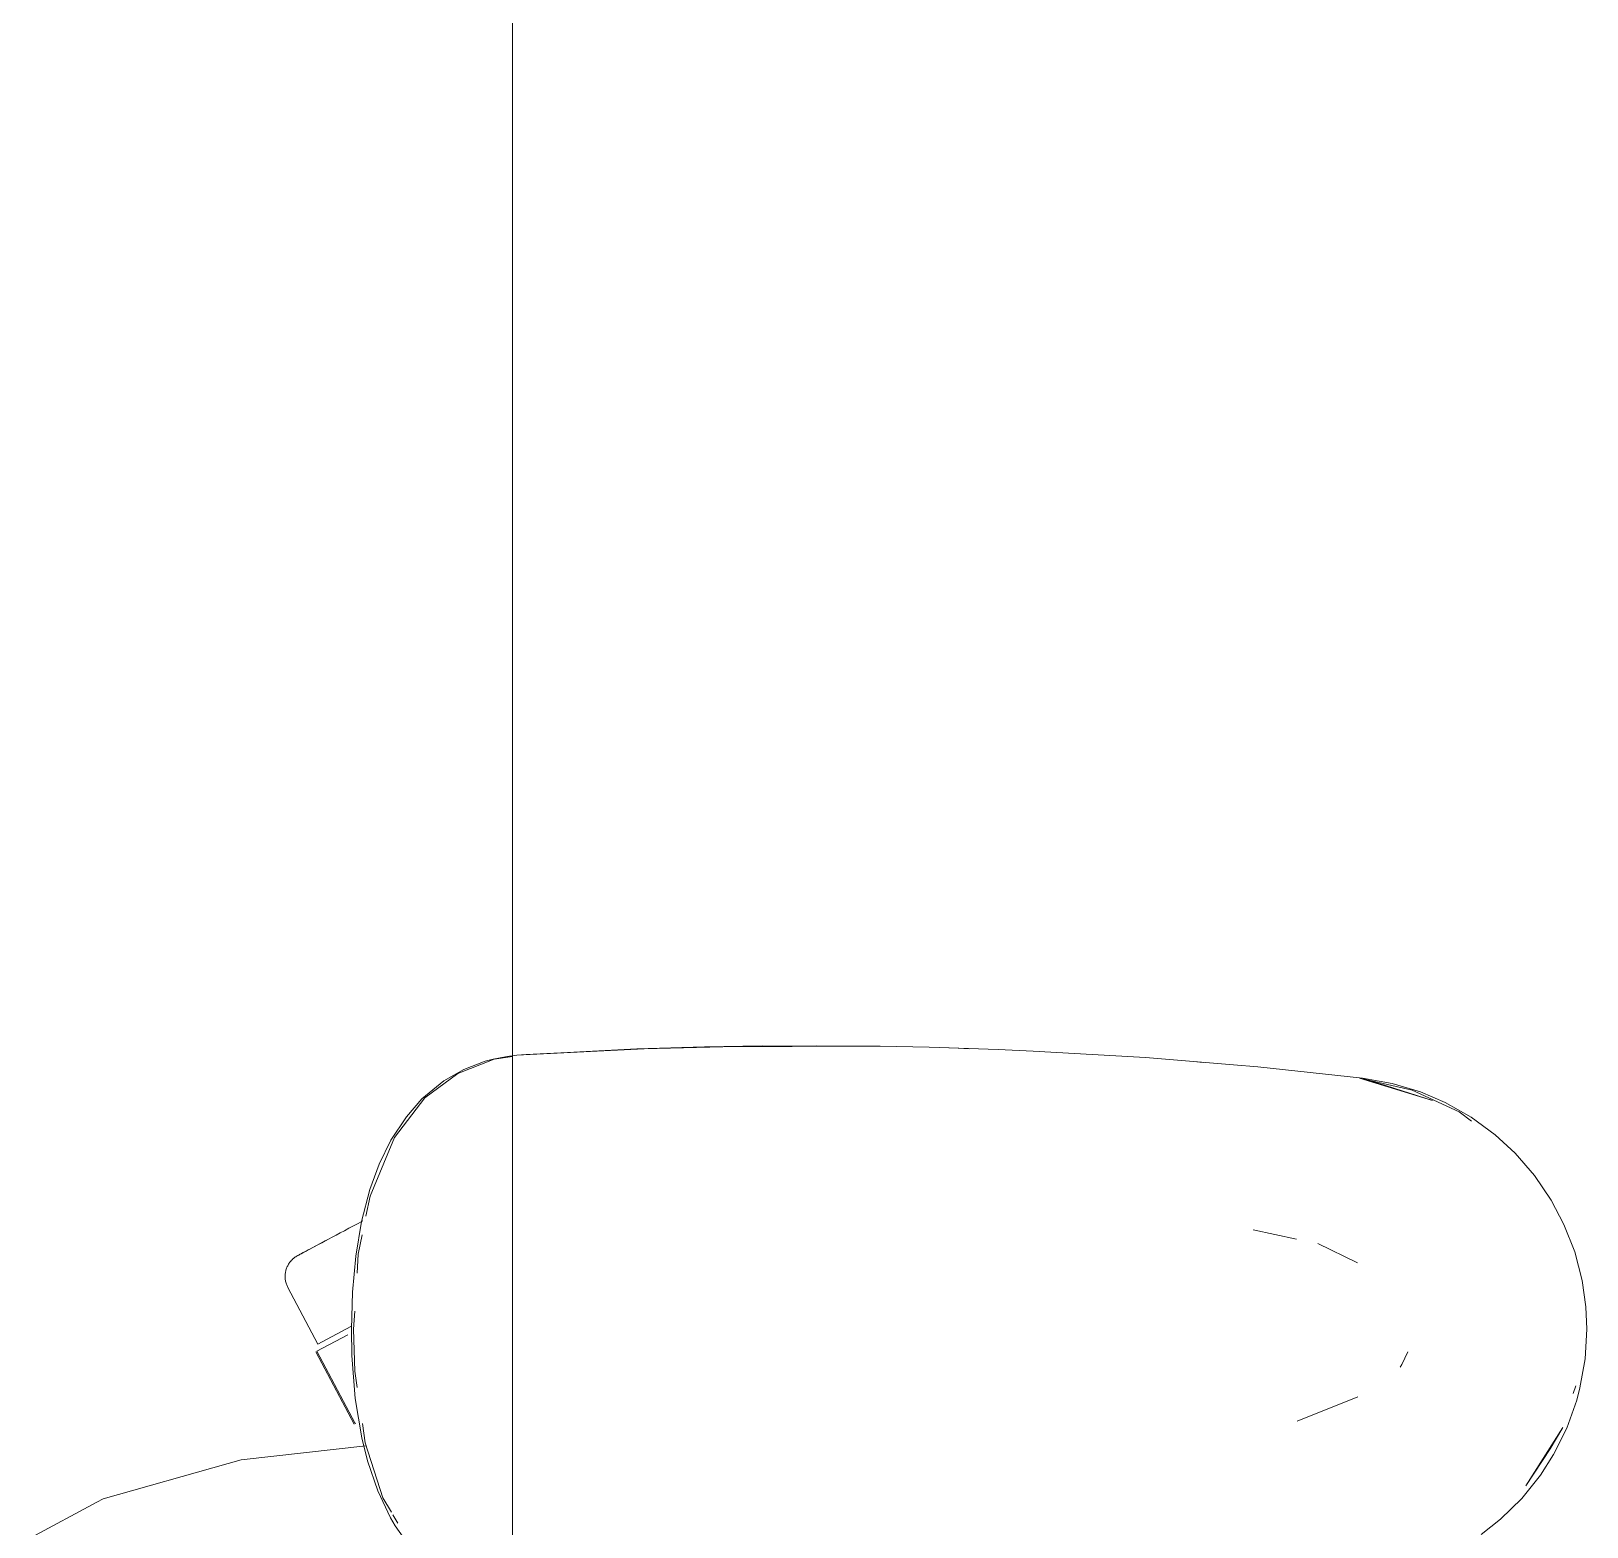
# Model space of a CAD drawing. Header units: millimetres. Extents: x 155927 to 295199, y -4084 to 97293.
# Drawn here: x 228725.4 to 228991.5, y 33428.3 to 33684.1 of the extents above; entities that cross this region are included whole.
import ezdxf

# ---------------------------------------------------------------- set-up
doc = ezdxf.new("R2010")
doc.units = ezdxf.units.MM
doc.header["$MEASUREMENT"] = 0
doc.layers.add('G-IMPT', color=8, linetype='CONTINUOUS', lineweight=9)
doc.layers.add('I-FURN', color=8, linetype='CONTINUOUS', lineweight=9)

msp = doc.modelspace()

# ---------------------------------------------------------------- linework, layer by layer
at = {"layer": 'G-IMPT'}
for p, q in [((228830.26, 33510.08), (228808.48, 33508.99)), ((228829.05, 33510.04), (228808.48, 33508.99)), ((228808.48, 33508.99), (228810.08, 33509.11)), ((228830.26, 33510.08), (228810.08, 33509.11)), ((228850.45, 33510.55), (228829.05, 33510.04)), ((228840.62, 33510.39), (228829.05, 33510.04)), ((228829.05, 33510.04), (228830.26, 33510.08)), ((228850.45, 33510.55), (228830.26, 33510.08)), ((228840.62, 33510.39), (228859.84, 33510.59)), ((228850.45, 33510.55), (228840.62, 33510.39)), ((228870.63, 33510.5), (228840.62, 33510.39)), ((228848.41, 33510.53), (228846.5, 33510.46)), ((228850.45, 33510.51), (228848.41, 33510.53)), ((228870.63, 33510.5), (228850.45, 33510.55)), ((228870.63, 33510.5), (228859.84, 33510.59)), ((228870.63, 33510.5), (228879.05, 33510.34)), ((228890.81, 33509.95), (228879.05, 33510.34)), ((228883.99, 33510.2), (228882.49, 33510.21)), ((228885.92, 33510.09), (228883.99, 33510.2)), ((228890.81, 33509.95), (228896.83, 33509.69)), ((228910.97, 33508.88), (228896.83, 33509.69)), ((228799.45, 33506.54), (228796.01, 33504.58)), ((228804.61, 33508.28), (228798.42, 33505.87)), ((228799.45, 33506.54), (228803.09, 33507.93)), ((228804.44, 33508.3), (228803.09, 33507.93)), ((228804.44, 33508.3), (228806.83, 33508.74)), ((228804.61, 33508.28), (228807.78, 33508.76)), ((228808.48, 33508.99), (228806.83, 33508.74)), ((228916.06, 33508.56), (228910.97, 33508.88)), ((228916.06, 33508.56), (228931.12, 33507.31)), ((228924.24, 33507.91), (228925.92, 33507.74)), ((228931.12, 33507.31), (228935.25, 33506.96)), ((228935.25, 33506.96), (228953.17, 33505.06)), ((228796.01, 33504.58), (228792.28, 33501.5)), ((228798.42, 33505.87), (228792.79, 33501.7)), ((228952.66, 33505.06), (228965.12, 33501.23)), ((228952.66, 33505.06), (228955.98, 33504.14)), ((228953.17, 33505.06), (228958.22, 33504.16)), ((228961.63, 33503.01), (228953.23, 33504.93)), ((228965.12, 33501.23), (228955.98, 33504.14)), ((228963.08, 33502.7), (228958.22, 33504.16)), ((228792.79, 33501.7), (228787.58, 33494.91)), ((228789.61, 33498.46), (228792.28, 33501.5)), ((228961.63, 33503.01), (228969.69, 33499.28)), ((228967.32, 33500.89), (228963.08, 33502.7)), ((228786.95, 33494.42), (228789.61, 33498.46)), ((228967.32, 33500.89), (228971.76, 33498.37)), ((228971.8, 33497.68), (228969.69, 33499.28)), ((228975.84, 33495.38), (228971.76, 33498.37)), ((228786.95, 33494.42), (228784.97, 33490.34)), ((228787.58, 33494.91), (228785.74, 33490.52)), ((228975.84, 33495.38), (228979.28, 33492.21)), ((228783.41, 33484.89), (228785.74, 33490.52)), ((228982.6, 33488.38), (228979.28, 33492.21)), ((228783.38, 33486.01), (228784.97, 33490.34)), ((228985.44, 33484.21), (228982.6, 33488.38)), ((228783.38, 33486.01), (228781.95, 33480.53)), ((228783.41, 33484.89), (228782.7, 33481.43)), ((228985.44, 33484.21), (228987.62, 33480.05)), ((228780.96, 33474.6), (228781.95, 33480.53)), ((228987.62, 33480.05), (228989.46, 33475.33)), ((228782.05, 33478.27), (228781.37, 33474.93)), ((228934.46, 33479.09), (228941.89, 33477.52)), ((228780.96, 33474.6), (228780.39, 33468.45)), ((228781.37, 33474.93), (228781.17, 33471.73)), ((228952.29, 33473.48), (228945.51, 33476.75)), ((228990.72, 33470.47), (228989.46, 33475.33)), ((228990.72, 33470.47), (228991.37, 33465.96)), ((228780.21, 33462.11), (228780.39, 33468.45)), ((228780.77, 33465.22), (228780.58, 33462.11)), ((228991.54, 33462.11), (228991.37, 33465.96)), ((228780.3, 33457.6), (228780.21, 33462.11)), ((228780.81, 33454.94), (228780.58, 33462.11)), ((228991.54, 33462.11), (228991.24, 33457.07)), ((228780.3, 33457.6), (228780.87, 33450.28)), ((228959.91, 33456.06), (228959.61, 33455.61)), ((228960.92, 33458.28), (228959.91, 33456.06)), ((228991.24, 33457.07), (228990.36, 33452.12)), ((228780.81, 33454.94), (228781.21, 33452.16)), ((228941.96, 33446.39), (228952.38, 33450.53)), ((228989.21, 33451.12), (228989.62, 33452.46)), ((228990.36, 33452.12), (228989.8, 33449.99)), ((228781.99, 33443.52), (228780.87, 33450.28)), ((228988.09, 33445.22), (228989.8, 33449.99)), ((228782.08, 33445.97), (228782.54, 33442.68)), ((228987.44, 33445.31), (228981.12, 33435.36)), ((228987.44, 33445.31), (228985.28, 33441.64)), ((228988.09, 33445.22), (228985.85, 33440.71)), ((228782.97, 33439.6), (228781.99, 33443.52)), ((228782.54, 33442.68), (228785.57, 33433.29)), ((228782.66, 33442.18), (228761.38, 33439.76)), ((228985.28, 33441.64), (228981.12, 33435.36)), ((228985.85, 33440.71), (228983.58, 33437.16)), ((228759.12, 33439.13), (228737.77, 33433.12)), ((228759.12, 33439.13), (228761.38, 33439.76)), ((228782.97, 33439.6), (228784.71, 33434.51)), ((228784.71, 33434.51), (228786.91, 33429.87)), ((228980.39, 33433.18), (228983.58, 33437.16)), ((228736.66, 33432.52), (228725.42, 33426.51)), ((228737.77, 33433.12), (228736.66, 33432.52)), ((228785.57, 33433.29), (228787.04, 33430.84)), ((228980.39, 33433.18), (228976.79, 33429.64)), ((228786.91, 33429.87), (228787.72, 33428.5)), ((228787.32, 33430.37), (228788.18, 33428.93)), ((228976.79, 33429.64), (228973.48, 33427.01)), ((228790.16, 33425.04), (228787.72, 33428.5))]:
    msp.add_line(p, q, dxfattribs=at)
at = {"layer": 'I-FURN'}
for p, q in [((228807.78, 32626.57), (228807.78, 34226.57)), ((228807.78, 34226.57), (228807.78, 32626.57)), ((228780.55, 33479.78), (228779.77, 33479.37)), ((228781.35, 33480.21), (228780.55, 33479.78)), ((228782.17, 33480.64), (228781.35, 33480.21)), ((228775.71, 33477.21), (228775.14, 33476.9)), ((228775.4, 33477.04), (228775.98, 33477.35)), ((228776.31, 33477.53), (228775.71, 33477.21)), ((228776.94, 33477.86), (228776.31, 33477.53)), ((228777.61, 33478.22), (228776.94, 33477.86)), ((228778.3, 33478.58), (228777.61, 33478.22)), ((228779.02, 33478.97), (228778.3, 33478.58)), ((228779.77, 33479.37), (228779.02, 33478.97)), ((228770.43, 33474.33), (228770.56, 33474.43)), ((228770.56, 33474.43), (228770.69, 33474.52)), ((228770.69, 33474.52), (228770.83, 33474.61)), ((228770.83, 33474.61), (228770.97, 33474.69)), ((228770.97, 33474.69), (228771.01, 33474.71)), ((228771.05, 33474.73), (228771.01, 33474.71)), ((228771.01, 33474.71), (228771.03, 33474.72)), ((228771.01, 33474.71), (228771.01, 33474.71)), ((228771.03, 33474.72), (228771.09, 33474.75)), ((228771.14, 33474.77), (228771.05, 33474.73)), ((228771.09, 33474.75), (228771.19, 33474.8)), ((228771.26, 33474.84), (228771.14, 33474.77)), ((228771.19, 33474.8), (228771.33, 33474.88)), ((228771.42, 33474.93), (228771.26, 33474.84)), ((228771.33, 33474.88), (228771.51, 33474.97)), ((228771.62, 33475.03), (228771.42, 33474.93)), ((228771.51, 33474.97), (228771.73, 33475.09)), ((228771.86, 33475.16), (228771.62, 33475.03)), ((228771.73, 33475.09), (228771.98, 33475.23)), ((228772.14, 33475.31), (228771.86, 33475.16)), ((228771.98, 33475.23), (228772.28, 33475.38)), ((228772.46, 33475.48), (228772.14, 33475.31)), ((228772.28, 33475.38), (228772.62, 33475.56)), ((228772.81, 33475.67), (228772.46, 33475.48)), ((228772.62, 33475.56), (228772.99, 33475.76)), ((228773.21, 33475.88), (228772.81, 33475.67)), ((228772.99, 33475.76), (228773.4, 33475.98)), ((228773.64, 33476.1), (228773.21, 33475.88)), ((228773.4, 33475.98), (228773.85, 33476.22)), ((228774.1, 33476.35), (228773.64, 33476.1)), ((228773.85, 33476.22), (228774.33, 33476.47)), ((228774.6, 33476.62), (228774.1, 33476.35)), ((228774.33, 33476.47), (228774.85, 33476.75)), ((228775.14, 33476.9), (228774.6, 33476.62)), ((228774.85, 33476.75), (228775.4, 33477.04)), ((228768.91, 33471.76), (228768.94, 33471.91)), ((228768.94, 33471.91), (228768.97, 33472.07)), ((228768.97, 33472.07), (228769.02, 33472.23)), ((228769.02, 33472.23), (228769.06, 33472.38)), ((228769.06, 33472.38), (228769.11, 33472.53)), ((228769.11, 33472.53), (228769.17, 33472.68)), ((228769.17, 33472.68), (228769.24, 33472.83)), ((228769.24, 33472.83), (228769.31, 33472.98)), ((228769.31, 33472.98), (228769.38, 33473.12)), ((228769.38, 33473.12), (228769.46, 33473.26)), ((228769.46, 33473.26), (228769.55, 33473.39)), ((228769.55, 33473.39), (228769.64, 33473.53)), ((228769.64, 33473.53), (228769.74, 33473.65)), ((228769.74, 33473.65), (228769.84, 33473.78)), ((228769.84, 33473.78), (228769.95, 33473.9)), ((228769.95, 33473.9), (228770.06, 33474.01)), ((228770.06, 33474.01), (228770.18, 33474.13)), ((228770.18, 33474.13), (228770.3, 33474.23)), ((228770.3, 33474.23), (228770.43, 33474.33)), ((228768.87, 33471.27), (228768.88, 33471.43)), ((228768.87, 33471.11), (228768.87, 33471.27)), ((228768.87, 33470.95), (228768.87, 33471.11)), ((228768.88, 33470.79), (228768.87, 33470.95)), ((228768.88, 33471.43), (228768.89, 33471.6)), ((228768.9, 33470.63), (228768.88, 33470.79)), ((228768.89, 33471.6), (228768.91, 33471.76)), ((228768.92, 33470.47), (228768.9, 33470.63)), ((228768.96, 33470.31), (228768.92, 33470.47)), ((228768.99, 33470.16), (228768.96, 33470.31)), ((228769.03, 33470), (228768.99, 33470.16)), ((228769.08, 33469.85), (228769.03, 33470)), ((228769.14, 33469.7), (228769.08, 33469.85)), ((228769.2, 33469.55), (228769.14, 33469.7)), ((228769.27, 33469.4), (228769.2, 33469.55)), ((228769.34, 33469.26), (228769.27, 33469.4)), ((228769.34, 33469.26), (228774.49, 33459.57)), ((228774.3, 33458.34), (228779.6, 33461.15)), ((228774.49, 33459.57), (228780.12, 33462.56)), ((228774.13, 33458.25), (228780.71, 33445.89)), ((228780.88, 33445.98), (228774.3, 33458.34)), ((228780.97, 33446.03), (228780.88, 33445.98))]:
    msp.add_line(p, q, dxfattribs=at)

doc.saveas('drawing.dxf')
